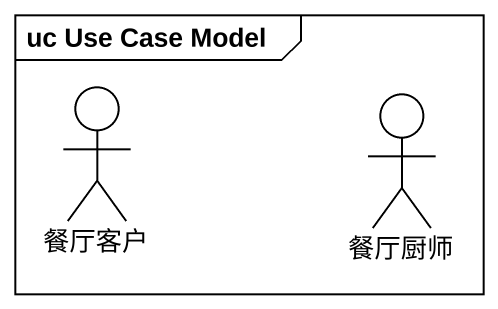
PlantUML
@startuml
mainframe uc Use Case Model
actor 餐厅客户
actor 餐厅厨师
@enduml
